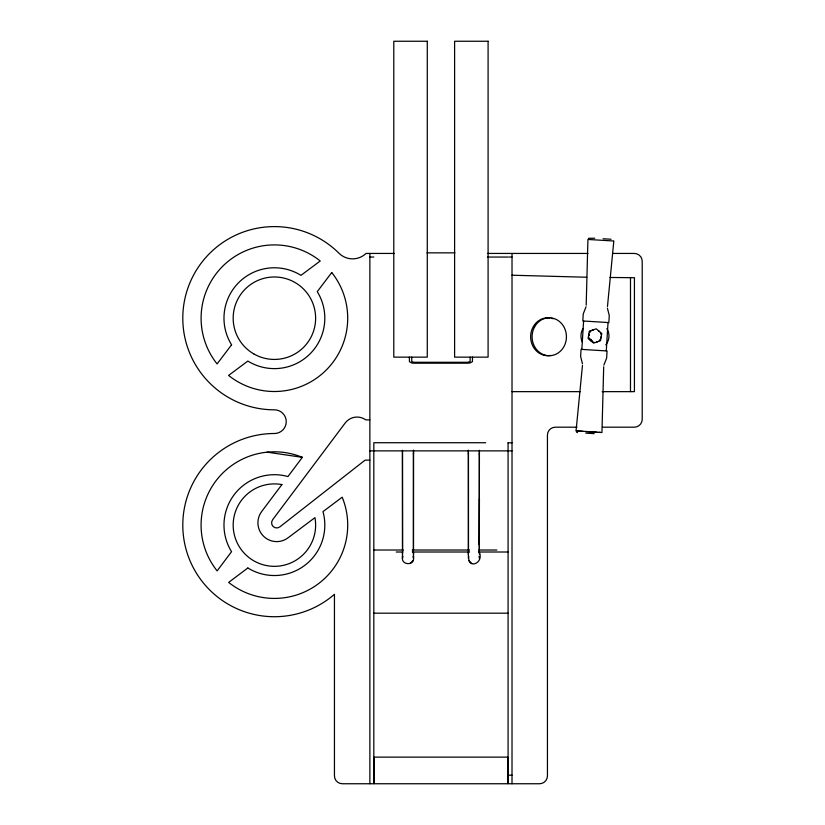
<?xml version="1.0" encoding="UTF-8"?>
<svg xmlns="http://www.w3.org/2000/svg" width="825" height="825" viewBox="0 0 825 825"><rect width="100%" height="100%" fill="white"/><g stroke="black" fill="none" stroke-linecap="round" stroke-linejoin="round"><path stroke-width="1.24" d="M402.466 558.009L402.466 556.225M402.466 554.524L402.466 552.41M402.466 549.924L402.466 451.667M402.466 450.306L402.6 552.389M413.521 558.009L413.521 556.225M413.521 554.524L413.521 552.41M413.521 549.924L413.438 453.482M413.521 450.12L413.377 552.389M468.456 453.482L468.373 549.924M479.284 552.389L479.418 450.306M479.428 498.939L479.284 544.51L479.335 453.482M586.193 305.188L587.926 239.456L613.326 240.972M413.438 454.235L413.521 451.667M479.335 454.235L479.418 451.667M402.6 550.657L402.466 556.658M468.373 554.472L468.507 550.657M581.842 349.398L583.605 321.028M606.282 350.914L608.035 322.544M582.46 365.434L576.056 430.887L601.951 432.548L603.694 366.754M607.468 306.508L613.821 241.065M588.637 335.662L588.916 334.084M601.25 336.28L600.971 337.858M589.401 335.62L589.462 335.063M586.028 306.817L583.254 313.882L582.821 320.977L608.829 322.585L609.273 315.501L607.396 308.137M603.859 365.124L606.633 358.06L607.066 350.965L581.058 349.357L580.614 356.452L582.491 363.804M413.521 557.452C414.862 566.61 399.506 565.001 402.889 556.349M479.428 552.41C483.945 563.65 467.342 569.57 468.786 556.349M583.058 328.505C580.604 332.475 580.274 337.58 582.192 341.839M589.607 332.578L590.7 331.289M600.27 339.364L599.187 340.653M302.363 457.349L287.946 476.551A50.418 50.418 0 0 0 231.547 551.678L217.13 570.89A73.312 73.312 0 0 1 302.363 457.349L267.135 452.162M410.108 563.568L413.098 560.577M588.462 238.312L594.753 238.239M592.061 330.351L593.567 329.804M597.826 341.591L596.32 342.138M576.273 430.939L583.058 431.32M426.999 252.852L454.884 252.852M394.391 253.44L366.042 253.44A19.326 19.326 0 0 1 338.993 253.244A91.606 91.606 0 0 0 189.719 283.274A91.606 91.606 0 0 0 274.405 409.819A11.849 11.849 0 0 1 286.244 421.657A11.849 11.849 0 0 1 274.405 433.507A91.606 91.606 0 0 0 188.585 557.164A91.606 91.606 0 0 0 334.445 594.299L334.445 775.851A7.899 7.899 0 0 0 342.344 783.75L373.818 783.75L373.818 442.726L485.698 442.726M487.493 253.44L587.967 253.44M612.428 253.44L634.312 253.44A7.899 7.899 0 0 1 642.211 261.339L642.211 419.286A7.899 7.899 0 0 1 634.312 427.185L602.467 427.185M369.868 257.049L373.818 257.049M487.493 257.049L508.076 257.049M509.056 257.049L512.016 257.049M512.016 275.22L586.73 277.241M609.943 277.468L634.425 277.705L634.425 391.648L602.219 391.648M512.016 391.648L580.315 391.648M369.868 419.873L365.795 419.873A14.881 14.881 0 0 0 345.18 422.998L272.59 519.781A5.125 5.125 0 0 0 279.85 526.886L365.083 460.144L369.868 460.144M576.995 427.185L555.338 427.185A7.899 7.899 0 0 0 547.439 435.084L547.439 775.851A7.899 7.899 0 0 1 539.54 783.75L508.076 783.75L508.076 442.726M508.076 442.798L512.016 442.798M369.868 450.873L512.016 450.873M373.818 550.017L403.301 550.017M412.273 550.017L469.538 550.017M478.933 550.017L496.887 550.017M396.196 552.007L402.621 552.007M412.356 552.007L469.538 552.007M478.5 552.007L508.076 552.007M373.818 613.181L508.076 613.181M508.076 775.211L512.016 775.211M600.507 432.403L599.063 432.31M603.044 238.755L611.077 239.25M594.134 433.641L585.781 433.125M585.441 431.465L597.166 432.248M593.01 341.983L593.835 342.189M577.531 432.609L576.448 432.083M598.373 330.66L599.589 331.691M591.515 341.282L590.288 340.251M591.886 340.612L590.432 339.219M468.796 560.577L471.787 563.568M600.548 333.052L601.116 334.63M589.339 338.889L588.772 337.312M479.005 556.349L479.428 558.463M413.098 556.349L413.521 558.463M479.284 543.551L479.428 549.924M479.284 550.657L479.428 554.472M413.377 550.657L413.521 556.658M468.363 451.667L468.456 454.235M468.507 552.389L468.363 450.12M630.486 277.468L630.486 391.648M512.016 253.44L512.016 783.75M472.529 357.142L472.426 361.68L470.291 362.845A5.424 2.073 0 0 1 467.62 363.186L414.336 363.206A5.084 1.949 0 0 1 411.603 362.897L409.458 361.721L409.355 357.142M470.168 357.142L470.106 361.567L467.558 362.299L413.841 362.278L411.778 361.567L411.727 357.142M468.373 552.41L468.373 558.463M402.466 557.452L402.466 558.463M369.868 253.44L369.868 783.75M591.948 340.642A5.558 5.558 0 0 1 590.473 339.261M606.86 328.556A14.035 14.035 0 0 1 605.777 344.891M550.729 355.441A18.954 17.17 90 0 1 530.64 337.208A18.954 17.17 90 0 1 549.924 317.955M551.585 318.275A18.954 17.17 90 0 1 553.214 318.77M589.359 331.268L588.081 338.456L593.66 343.159L600.518 340.673L601.807 333.496L596.227 328.793L589.359 331.268M281.913 484.584L261.659 511.562A18.8 18.8 0 0 0 287.966 537.879L314.944 517.646A41.219 41.219 0 0 1 276.891 566.259A41.219 41.219 0 0 1 233.258 522.586A41.219 41.219 0 0 1 281.913 484.584M231.578 344.819L217.099 363.928A73.312 73.312 0 0 1 320.224 260.978L300.97 275.354A50.418 50.418 0 0 0 231.578 344.819M331.743 272.528L317.254 291.648A50.418 50.418 0 0 1 247.84 361.061L228.587 375.437A73.312 73.312 0 0 0 331.743 272.528M247.861 567.982L228.649 582.398A73.312 73.312 0 0 0 342.189 497.207L322.977 511.624A50.418 50.418 0 0 1 247.861 567.982M427.278 41.25L393.793 41.25L393.793 357.142L427.278 357.142L427.278 41.25M488.091 41.25L454.606 41.25L454.606 357.142L488.091 357.142L488.091 41.25M507.674 757.133L374.21 757.133L374.21 783.75L507.674 783.75L507.674 757.133M253.791 353.904A41.219 41.219 0 0 0 315.624 318.202A41.219 41.219 0 0 0 253.791 282.501A41.219 41.219 0 0 0 253.791 353.904M534.61 326.865A18.954 17.17 90 0 0 548.821 355.709A18.954 17.17 90 0 0 564.352 327.711A18.954 17.17 90 0 0 534.61 326.865"/></g></svg>
